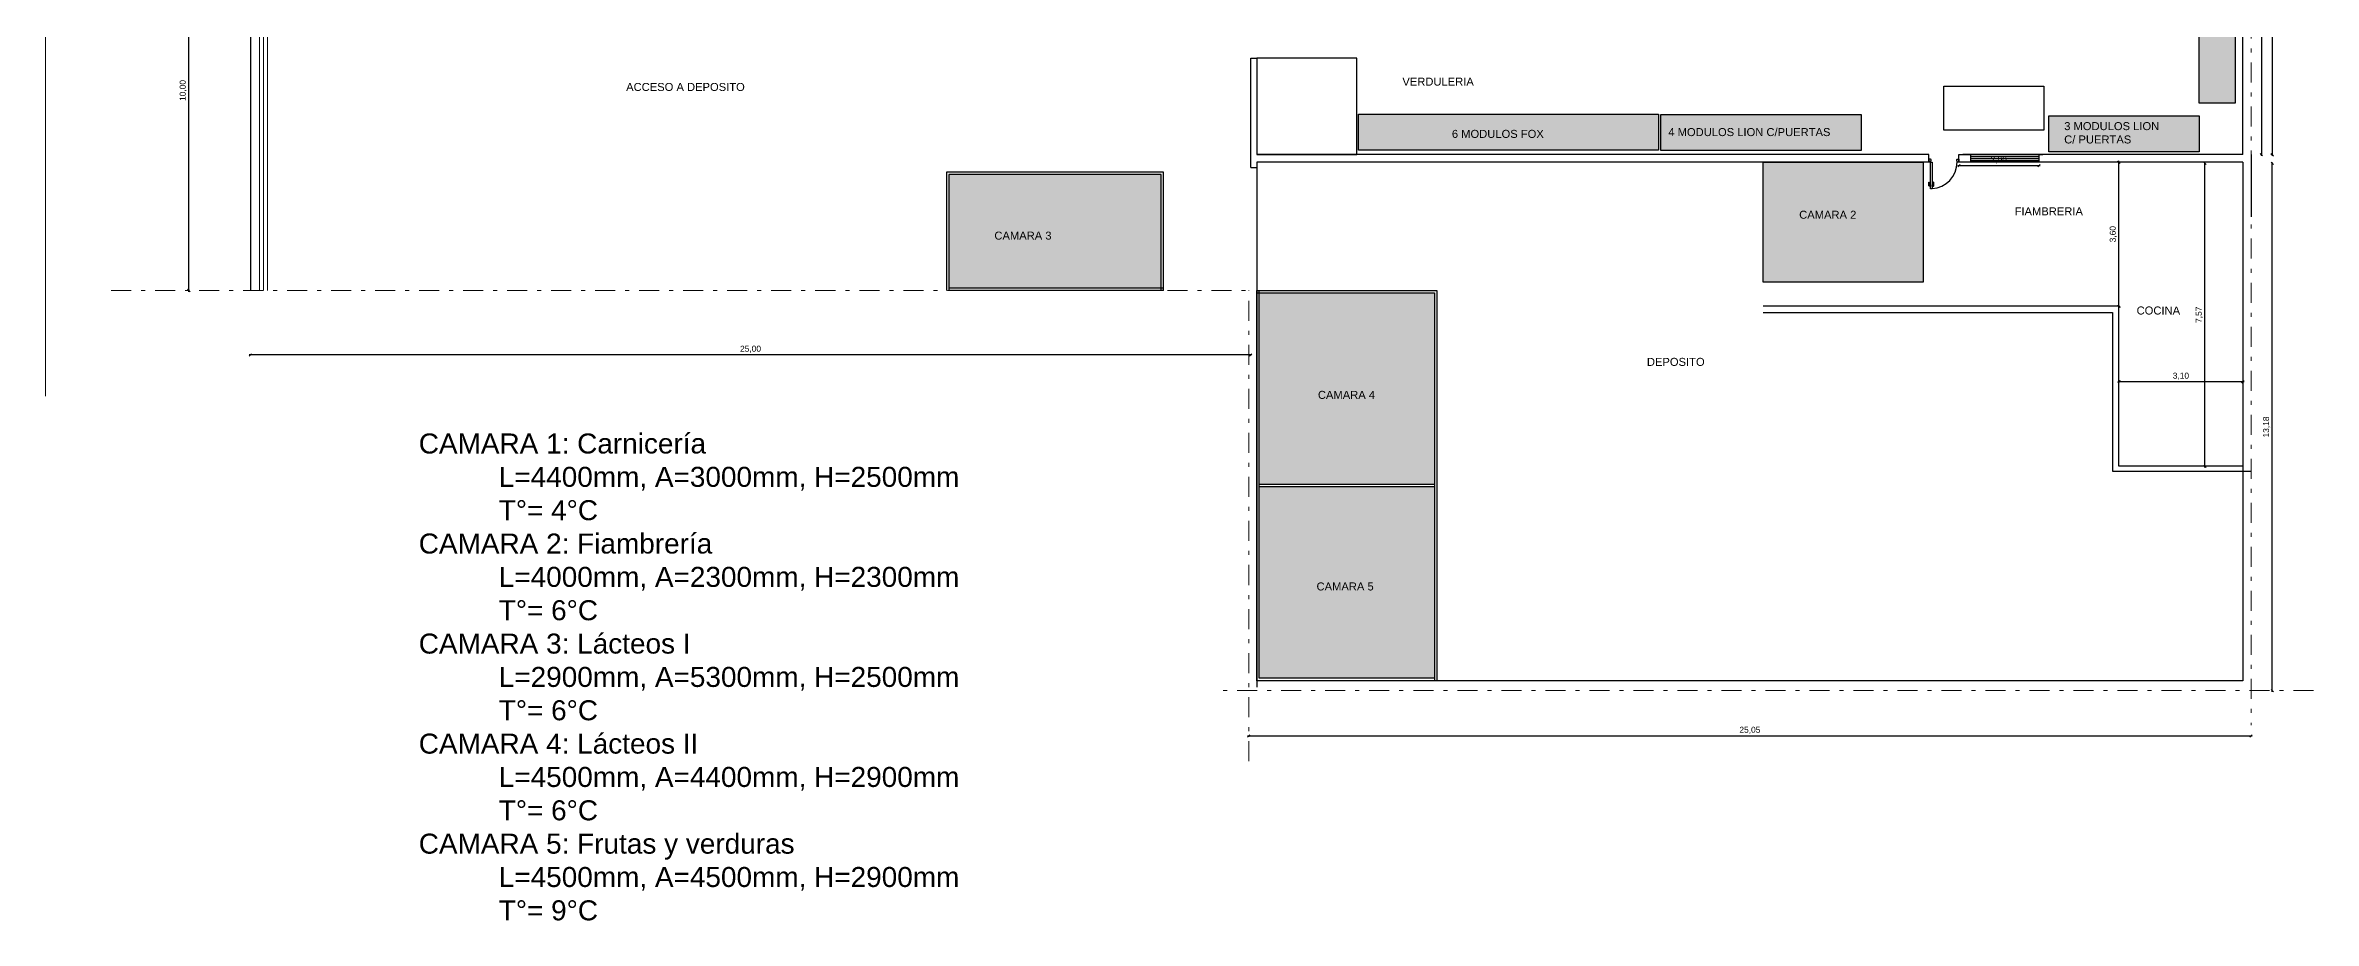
# Model space of a CAD drawing. Header units: inches. Extents: x 34.1 to 92.4, y 59.8 to 125.
# Drawn here: x 35.7 to 92.4, y 59.8 to 81.7 of the extents above; entities that cross this region are included whole.
import ezdxf

# ---------------------------------------------------------------- set-up
doc = ezdxf.new("R2010")
doc.units = ezdxf.units.IN
doc.header["$MEASUREMENT"] = 0
doc.linetypes.add('CONTINUA', pattern=[0])
doc.linetypes.add('DASHDOT2', pattern=[0.5, 0.25, -0.125, 0, -0.125])
doc.layers.add('.1', color=251, linetype='Continuous', lineweight=9)
doc.layers.add('ejes', color=82, linetype='DASHDOT2', lineweight=15)
doc.layers.add('MAMPOSTERIA', color=7, linetype='Continuous')
doc.styles.get("Standard").update_dxf_attribs({"font": 'arial.ttf'})
doc.styles.add('style1', font='arial.ttf', dxfattribs={"height": 0.15})
doc.dimstyles.new('LUCAS', dxfattribs={"dimtxt": 2.5, "dimasz": 0.06, "dimexe": 0.01, "dimexo": 0.35, "dimgap": 0.05, "dimtad": 1, "dimzin": 1, "dimtxsty": 'style1', "dimblk": 'OBLIQUE', "dimcen": 0.09, "dimdle": 0.03, "dimclrd": 256, "dimclre": 256, "dimclrt": 256, "dimazin": 0, "dimtfac": 1, "dimtmove": 0, "dimatfit": 3, "dimldrblk": 'NONE', "dimfxl": 1, "dimlwd": -1, "dimlwe": -1, "dimarcsym": 0})

# ---------------------------------------------------------------- blocks, each defined once
blk = doc.blocks.new('_Oblique')
at = {"layer": '.1', "color": 0, "linetype": 'CONTINUA', "lineweight": -2}
blk.add_line((-0.5, -0.5), (0.5, 0.5), dxfattribs=at)
blk = doc.blocks.new('*D62')
at = {"layer": 'DEFPOINTS', "color": 0, "transparency": 16777216}
for p in [(40.796, 75.536), (65.796, 75.536), (40.796, 73.927)]:
    blk.add_point(p, dxfattribs=at)
at = {"layer": 'MAMPOSTERIA', "transparency": 16777216}
for p, q in [((65.826, 73.927), (40.766, 73.927)), ((40.796, 73.947), (40.796, 73.917))]:
    blk.add_line(p, q, dxfattribs=at)
at = {"layer": 'MAMPOSTERIA', "linetype": 'ByBlock', "transparency": 16777216}
blk.add_line((65.796, 73.947), (65.796, 73.917), dxfattribs=at)
at = {"layer": 'MAMPOSTERIA', "transparency": 16777216, "xscale": 0.06, "yscale": 0.06, "zscale": 0.06, "rotation": 180}
blk.add_blockref('_Oblique', (40.796, 73.927), dxfattribs=at)
at = {"layer": 'MAMPOSTERIA', "transparency": 16777216, "xscale": 0.06, "yscale": 0.06, "zscale": 0.06}
blk.add_blockref('_Oblique', (65.796, 73.927), dxfattribs=at)
at = {"layer": 'MAMPOSTERIA', "transparency": 16777216, "insert": (53.296, 74.067), "char_height": 0.15, "attachment_point": 5, "style": 'style1'}
blk.add_mtext('25,00', dxfattribs=at)
blk = doc.blocks.new('_None')
blk = doc.blocks.new('*D63')
at = {"layer": 'DEFPOINTS', "color": 0, "transparency": 16777216}
for p in [(39.258, 85.536), (40.796, 85.536), (40.796, 75.536)]:
    blk.add_point(p, dxfattribs=at)
at = {"layer": 'MAMPOSTERIA', "transparency": 16777216}
for p, q in [((39.278, 85.536), (39.248, 85.536)), ((39.258, 75.506), (39.258, 85.566))]:
    blk.add_line(p, q, dxfattribs=at)
at = {"layer": 'MAMPOSTERIA', "linetype": 'ByBlock', "transparency": 16777216}
blk.add_line((39.278, 75.536), (39.248, 75.536), dxfattribs=at)
at = {"layer": 'MAMPOSTERIA', "transparency": 16777216, "xscale": 0.06, "yscale": 0.06, "zscale": 0.06}
for p, rotation in [((39.258, 85.536), 90), ((39.258, 75.536), 270)]:
    blk.add_blockref('_Oblique', p, dxfattribs=dict(at, rotation=rotation))
at = {"layer": 'MAMPOSTERIA', "transparency": 16777216, "insert": (39.118, 80.536), "char_height": 0.15, "attachment_point": 5, "rotation": 90, "style": 'style1'}
blk.add_mtext('10,00', dxfattribs=at)
blk = doc.blocks.new('*D87')
at = {"layer": 'DEFPOINTS', "color": 0, "transparency": 16777216}
for p in [(87.493, 78.744), (87.493, 78.744), (87.493, 75.144)]:
    blk.add_point(p, dxfattribs=at)
at = {"layer": 'MAMPOSTERIA', "transparency": 16777216}
for p, q in [((87.493, 78.744), (87.483, 78.744)), ((87.493, 75.114), (87.493, 78.774))]:
    blk.add_line(p, q, dxfattribs=at)
at = {"layer": 'MAMPOSTERIA', "linetype": 'ByBlock', "transparency": 16777216}
blk.add_line((87.493, 75.144), (87.483, 75.144), dxfattribs=at)
at = {"layer": 'MAMPOSTERIA', "transparency": 16777216, "xscale": 0.06, "yscale": 0.06, "zscale": 0.06}
for p, rotation in [((87.493, 78.744), 90), ((87.493, 75.144), 270)]:
    blk.add_blockref('_Oblique', p, dxfattribs=dict(at, rotation=rotation))
at = {"layer": 'MAMPOSTERIA', "transparency": 16777216, "insert": (87.353, 76.944), "char_height": 0.15, "attachment_point": 5, "rotation": 90, "style": 'style1'}
blk.add_mtext('3,60', dxfattribs=at)
blk = doc.blocks.new('*D88')
at = {"layer": 'DEFPOINTS', "color": 0, "transparency": 16777216}
for p in [(88.025, 78.714), (89.642, 78.714), (87.995, 71.144)]:
    blk.add_point(p, dxfattribs=at)
at = {"layer": 'MAMPOSTERIA', "transparency": 16777216}
for p, q in [((89.622, 78.714), (89.652, 78.714)), ((89.642, 71.114), (89.642, 78.744))]:
    blk.add_line(p, q, dxfattribs=at)
at = {"layer": 'MAMPOSTERIA', "linetype": 'ByBlock', "transparency": 16777216}
blk.add_line((89.622, 71.144), (89.652, 71.144), dxfattribs=at)
at = {"layer": 'MAMPOSTERIA', "transparency": 16777216, "xscale": 0.06, "yscale": 0.06, "zscale": 0.06}
for p, rotation in [((89.642, 78.714), 90), ((89.642, 71.144), 270)]:
    blk.add_blockref('_Oblique', p, dxfattribs=dict(at, rotation=rotation))
at = {"layer": 'MAMPOSTERIA', "transparency": 16777216, "insert": (89.502, 74.929), "char_height": 0.15, "attachment_point": 5, "rotation": 90, "style": 'style1'}
blk.add_mtext('7,57', dxfattribs=at)
blk = doc.blocks.new('*D89')
at = {"layer": 'DEFPOINTS', "color": 0, "transparency": 16777216}
for p in [(87.493, 73.253), (87.493, 71.144), (90.593, 71.144)]:
    blk.add_point(p, dxfattribs=at)
at = {"layer": 'MAMPOSTERIA', "transparency": 16777216}
for p, q in [((90.623, 73.253), (87.463, 73.253)), ((87.493, 73.233), (87.493, 73.263))]:
    blk.add_line(p, q, dxfattribs=at)
at = {"layer": 'MAMPOSTERIA', "linetype": 'ByBlock', "transparency": 16777216}
blk.add_line((90.593, 73.233), (90.593, 73.263), dxfattribs=at)
at = {"layer": 'MAMPOSTERIA', "transparency": 16777216, "xscale": 0.06, "yscale": 0.06, "zscale": 0.06, "rotation": 180}
blk.add_blockref('_Oblique', (87.493, 73.253), dxfattribs=at)
at = {"layer": 'MAMPOSTERIA', "transparency": 16777216, "xscale": 0.06, "yscale": 0.06, "zscale": 0.06}
blk.add_blockref('_Oblique', (90.593, 73.253), dxfattribs=at)
at = {"layer": 'MAMPOSTERIA', "transparency": 16777216, "insert": (89.043, 73.393), "char_height": 0.15, "attachment_point": 5, "style": 'style1'}
blk.add_mtext('3,10', dxfattribs=at)
blk = doc.blocks.new('*D95')
at = {"layer": 'DEFPOINTS', "color": 0, "transparency": 16777216}
for p in [(90.796, 64.673), (90.796, 64.402), (65.746, 63.775)]:
    blk.add_point(p, dxfattribs=at)
at = {"layer": 'MAMPOSTERIA', "transparency": 16777216}
for p, q in [((65.716, 64.402), (90.826, 64.402)), ((90.796, 64.402), (90.796, 64.392))]:
    blk.add_line(p, q, dxfattribs=at)
at = {"layer": 'MAMPOSTERIA', "linetype": 'ByBlock', "transparency": 16777216}
blk.add_line((65.746, 64.382), (65.746, 64.412), dxfattribs=at)
at = {"layer": 'MAMPOSTERIA', "transparency": 16777216, "xscale": 0.06, "yscale": 0.06, "zscale": 0.06, "rotation": 180}
blk.add_blockref('_Oblique', (65.746, 64.402), dxfattribs=at)
at = {"layer": 'MAMPOSTERIA', "transparency": 16777216, "xscale": 0.06, "yscale": 0.06, "zscale": 0.06}
blk.add_blockref('_Oblique', (90.796, 64.402), dxfattribs=at)
at = {"layer": 'MAMPOSTERIA', "transparency": 16777216, "insert": (78.271, 64.542), "char_height": 0.15, "attachment_point": 5, "style": 'style1'}
blk.add_mtext('25,05', dxfattribs=at)
blk = doc.blocks.new('*D101')
at = {"layer": 'DEFPOINTS', "color": 0, "transparency": 16777216}
for p in [(90.861, 95.975), (90.463, 78.932), (91.324, 78.932)]:
    blk.add_point(p, dxfattribs=at)
at = {"layer": 'MAMPOSTERIA', "linetype": 'ByBlock', "transparency": 16777216}
blk.add_line((91.304, 95.975), (91.334, 95.975), dxfattribs=at)
at = {"layer": 'MAMPOSTERIA', "transparency": 16777216}
for p, q in [((91.324, 96.005), (91.324, 78.902)), ((91.304, 78.932), (91.334, 78.932))]:
    blk.add_line(p, q, dxfattribs=at)
at = {"layer": 'MAMPOSTERIA', "transparency": 16777216, "xscale": 0.06, "yscale": 0.06, "zscale": 0.06}
for p, rotation in [((91.324, 95.975), 90), ((91.324, 78.932), 270)]:
    blk.add_blockref('_Oblique', p, dxfattribs=dict(at, rotation=rotation))
at = {"layer": 'MAMPOSTERIA', "transparency": 16777216, "insert": (91.184, 87.453), "char_height": 0.15, "attachment_point": 5, "rotation": 90, "style": 'style1'}
blk.add_mtext('17,04', dxfattribs=at)
blk = doc.blocks.new('*D103')
at = {"layer": 'DEFPOINTS', "color": 0, "transparency": 16777216}
for p in [(89.708, 78.714), (91.325, 78.714), (89.678, 65.536)]:
    blk.add_point(p, dxfattribs=at)
at = {"layer": 'MAMPOSTERIA', "transparency": 16777216}
for p, q in [((91.305, 78.714), (91.335, 78.714)), ((91.325, 65.506), (91.325, 78.744))]:
    blk.add_line(p, q, dxfattribs=at)
at = {"layer": 'MAMPOSTERIA', "linetype": 'ByBlock', "transparency": 16777216}
blk.add_line((91.305, 65.536), (91.335, 65.536), dxfattribs=at)
at = {"layer": 'MAMPOSTERIA', "transparency": 16777216, "xscale": 0.06, "yscale": 0.06, "zscale": 0.06}
for p, rotation in [((91.325, 78.714), 90), ((91.325, 65.536), 270)]:
    blk.add_blockref('_Oblique', p, dxfattribs=dict(at, rotation=rotation))
at = {"layer": 'MAMPOSTERIA', "transparency": 16777216, "insert": (91.185, 72.125), "char_height": 0.15, "attachment_point": 5, "rotation": 90, "style": 'style1'}
blk.add_mtext('13,18', dxfattribs=at)
blk = doc.blocks.new('*D106')
at = {"layer": 'DEFPOINTS', "color": 0, "transparency": 16777216}
for p in [(90.591, 89.537), (90.593, 78.932), (91.053, 78.932)]:
    blk.add_point(p, dxfattribs=at)
at = {"layer": 'MAMPOSTERIA', "transparency": 16777216}
for p, q in [((91.053, 89.567), (91.053, 78.902)), ((91.033, 78.932), (91.063, 78.932))]:
    blk.add_line(p, q, dxfattribs=at)
at = {"layer": 'MAMPOSTERIA', "linetype": 'ByBlock', "transparency": 16777216}
blk.add_line((91.033, 89.537), (91.063, 89.537), dxfattribs=at)
at = {"layer": 'MAMPOSTERIA', "transparency": 16777216, "xscale": 0.06, "yscale": 0.06, "zscale": 0.06}
for p, rotation in [((91.053, 89.537), 90), ((91.053, 78.932), 270)]:
    blk.add_blockref('_Oblique', p, dxfattribs=dict(at, rotation=rotation))
at = {"layer": 'MAMPOSTERIA', "transparency": 16777216, "insert": (90.913, 84.235), "char_height": 0.15, "attachment_point": 5, "rotation": 90, "style": 'style1'}
blk.add_mtext('10,61', dxfattribs=at)
blk = doc.blocks.new('*D107')
at = {"layer": 'DEFPOINTS', "color": 0, "transparency": 16777216}
for p in [(83.494, 78.932), (85.494, 78.932), (83.494, 78.656)]:
    blk.add_point(p, dxfattribs=at)
at = {"layer": 'MAMPOSTERIA', "transparency": 16777216}
for p, q in [((85.524, 78.656), (83.464, 78.656)), ((83.494, 78.656), (83.494, 78.646))]:
    blk.add_line(p, q, dxfattribs=at)
at = {"layer": 'MAMPOSTERIA', "linetype": 'ByBlock', "transparency": 16777216}
blk.add_line((85.494, 78.656), (85.494, 78.646), dxfattribs=at)
at = {"layer": 'MAMPOSTERIA', "transparency": 16777216, "xscale": 0.06, "yscale": 0.06, "zscale": 0.06, "rotation": 180}
blk.add_blockref('_Oblique', (83.494, 78.656), dxfattribs=at)
at = {"layer": 'MAMPOSTERIA', "transparency": 16777216, "xscale": 0.06, "yscale": 0.06, "zscale": 0.06}
blk.add_blockref('_Oblique', (85.494, 78.656), dxfattribs=at)
at = {"layer": 'MAMPOSTERIA', "transparency": 16777216, "insert": (84.489, 78.796), "char_height": 0.15, "attachment_point": 5, "style": 'style1'}
blk.add_mtext('2,00', dxfattribs=at)

msp = doc.modelspace()

# ---------------------------------------------------------------- hatches: boundary and pattern name
at = {"layer": 'MAMPOSTERIA'}
h = msp.add_hatch(color=5, dxfattribs=at)
h.dxf.hatch_style = 1
h.paths.add_polyline_path([(70.386, 75.476), (66.006, 75.476), (66.006, 70.69), (70.386, 70.69)])
h.paths.add_polyline_path([(70.386, 70.63), (66.006, 70.63), (66.006, 65.843), (70.386, 65.843)])
h.paths.add_polyline_path([(82.602, 78.744), (78.602, 78.744), (78.602, 75.744), (82.602, 75.744)])
h.paths.add_polyline_path([(90.525, 99.364), (87.396, 99.364), (87.396, 95.977), (90.391, 95.977), (90.391, 96.296), (90.525, 96.296)])
h.paths.add_polyline_path([(67.425, 72.777), (69.058, 72.777), (69.058, 73.077), (67.425, 73.077)], flags=24)
h.paths.add_polyline_path([(67.391, 67.989), (69.024, 67.989), (69.024, 68.289), (67.391, 68.289)], flags=24)
h.paths.add_polyline_path([(79.453, 77.28), (81.087, 77.28), (81.087, 77.58), (79.453, 77.58)], flags=24)
h.paths.add_polyline_path([(88.086, 97.592), (89.652, 97.592), (89.652, 97.892), (88.086, 97.892)], flags=24)
h = msp.add_hatch(color=4, dxfattribs=at)
h.dxf.hatch_style = 1
h.paths.add_polyline_path([(75.987, 79.942), (68.487, 79.942), (68.487, 79.042), (75.987, 79.042)])
h.paths.add_polyline_path([(81.049, 79.938), (76.049, 79.938), (76.049, 79.038), (81.049, 79.038)])
h.paths.add_polyline_path([(89.495, 79.906), (85.745, 79.906), (85.745, 79.006), (89.495, 79.006)])
h.paths.add_polyline_path([(90.401, 84.611), (90.391, 84.611), (90.391, 84.933), (90.401, 87.745), (89.501, 87.745), (89.501, 80.215), (90.401, 80.215)])
h.paths.add_polyline_path([(79.049, 96.247), (78.149, 96.247), (78.149, 86.247), (79.049, 86.247)])
h.paths.add_polyline_path([(84.539, 97.17), (83.639, 97.17), (83.639, 89.64), (84.539, 89.64)])
h.paths.add_polyline_path([(70.773, 79.301), (73.407, 79.301), (73.407, 79.601), (70.773, 79.601)], flags=24)
h.paths.add_polyline_path([(76.182, 79.346), (80.949, 79.346), (80.949, 79.646), (76.182, 79.646)], flags=24)
h.paths.add_polyline_path([(86.076, 79.161), (88.843, 79.161), (88.843, 79.795), (86.076, 79.795)], flags=24)
h.paths.add_polyline_path([(90.114, 81.725), (90.114, 86.491), (89.814, 86.491), (89.814, 81.725)], flags=24)
h.paths.add_polyline_path([(78.7, 89.118), (78.7, 93.885), (78.4, 93.885), (78.4, 89.118)], flags=24)
h.paths.add_polyline_path([(84.296, 90.586), (84.296, 95.886), (83.996, 95.886), (83.996, 90.586)], flags=24)
h = msp.add_hatch(color=5, dxfattribs=at)
h.dxf.hatch_style = 1
h.paths.add_polyline_path([(63.554, 78.436), (58.254, 78.436), (58.254, 75.596), (63.554, 75.596)])
h.paths.add_polyline_path([(59.34, 76.758), (60.974, 76.758), (60.974, 77.058), (59.34, 77.058)], flags=24)
h = msp.add_hatch(color=5, dxfattribs=at)
h.dxf.hatch_style = 1
h.paths.add_polyline_path([(82.602, 78.744), (78.602, 78.744), (78.602, 75.744), (82.602, 75.744)])
h.paths.add_polyline_path([(79.453, 77.28), (81.087, 77.28), (81.087, 77.58), (79.453, 77.58)], flags=24)

# ---------------------------------------------------------------- linework, layer by layer
at = {"color": 7, "linetype": 'CONTINUA', "lineweight": 15, "ltscale": 0.03}
msp.add_line((35.672, 72.896), (35.672, 109.159), dxfattribs=at)
at = {"color": 9, "linetype": 'CONTINUA', "lineweight": 15, "ltscale": 0.03}
for p, q in [((41.022, 100.459), (41.022, 75.536)), ((41.122, 100.459), (41.122, 75.536)), ((41.222, 100.459), (41.222, 75.536))]:
    msp.add_line(p, q, dxfattribs=at)
at = {"color": 7, "linetype": 'ByBlock'}
for points in [[(82.787, 78.744), (82.787, 78.781), (82.798, 78.781), (82.798, 78.808), (82.787, 78.819), (82.743, 78.819), (82.743, 78.744)], [(83.45, 78.744), (83.45, 78.781), (83.44, 78.781), (83.44, 78.808), (83.45, 78.819), (83.494, 78.819), (83.494, 78.744)], [(82.825, 78.136), (82.83, 78.136), (82.83, 78.179), (82.825, 78.179)]]:
    msp.add_lwpolyline(points, dxfattribs=at)
for points in [[(82.782, 78.147), (82.755, 78.147, -0.414214), (82.744, 78.157), (82.744, 78.243), (82.755, 78.243), (82.766, 78.168), (82.782, 78.168)], [(82.83, 78.147), (82.857, 78.147, 0.414214), (82.867, 78.157), (82.867, 78.243), (82.857, 78.243), (82.846, 78.168), (82.83, 78.168)]]:
    msp.add_lwpolyline(points, format="xyb", dxfattribs=at)
msp.add_lwpolyline([(82.825, 78.081), (82.787, 78.081), (82.787, 78.744), (82.825, 78.744)], close=True, dxfattribs=at)
msp.add_arc((82.787, 78.744), 0.663, 273.2362, 0, dxfattribs=at)
at = {"layer": 'ejes', "color": 7, "ltscale": 2}
for p, q in [((90.796, 116.432), (90.796, 64.673)), ((37.315, 75.536), (65.796, 75.536)), ((65.746, 63.775), (65.746, 75.536)), ((92.36, 65.536), (64.979, 65.536))]:
    msp.add_line(p, q, dxfattribs=at)
at = {"layer": 'MAMPOSTERIA'}
for p, q in [((90.591, 78.934), (90.591, 125.045)), ((40.796, 85.536), (40.796, 75.536)), ((65.796, 78.607), (65.796, 81.346)), ((65.796, 81.346), (65.946, 81.346)), ((65.946, 81.346), (65.946, 78.932)), ((82.743, 78.932), (65.946, 78.932)), ((82.743, 78.744), (82.743, 78.932)), ((83.494, 78.744), (83.494, 78.932)), ((83.494, 78.932), (85.594, 78.932)), ((90.591, 78.934), (83.594, 78.934)), ((83.794, 78.744), (83.794, 78.932)), ((83.794, 78.889), (85.494, 78.889)), ((83.794, 78.838), (85.494, 78.838)), ((90.593, 78.932), (85.294, 78.932)), ((85.494, 78.932), (85.494, 78.744)), ((90.796, 78.934), (90.796, 77.381)), ((63.614, 78.496), (58.194, 78.496)), ((58.194, 78.496), (58.194, 75.536)), ((63.554, 78.436), (58.254, 78.436)), ((58.254, 78.436), (58.254, 75.536)), ((63.554, 75.536), (63.554, 78.436)), ((63.614, 75.536), (63.614, 78.496)), ((65.796, 78.607), (65.946, 78.607)), ((65.946, 78.744), (65.946, 65.619)), ((82.787, 78.744), (65.946, 78.744)), ((90.593, 78.744), (83.45, 78.744)), ((83.594, 78.744), (83.55, 78.744)), ((83.794, 78.788), (85.494, 78.788)), ((85.594, 78.744), (83.794, 78.744)), ((90.593, 78.744), (90.593, 65.783)), ((63.614, 75.596), (58.254, 75.596)), ((63.614, 75.536), (58.254, 75.536)), ((65.946, 75.536), (70.446, 75.536)), ((65.946, 65.783), (65.946, 75.536)), ((65.946, 75.476), (70.386, 75.476)), ((66.006, 65.843), (66.006, 75.536)), ((70.386, 75.476), (70.386, 65.783)), ((70.446, 75.536), (70.446, 65.783)), ((87.493, 75.144), (78.602, 75.144)), ((78.602, 74.987), (87.333, 74.987)), ((87.333, 74.987), (87.333, 71.019)), ((87.493, 71.144), (87.493, 75.144)), ((87.333, 71.019), (90.796, 71.019)), ((90.593, 71.144), (87.493, 71.144)), ((90.796, 71.019), (90.796, 71.019)), ((70.386, 70.69), (66.006, 70.69)), ((70.386, 70.63), (66.006, 70.63)), ((90.593, 65.783), (65.946, 65.783)), ((70.386, 65.783), (65.946, 65.783)), ((70.386, 65.843), (66.006, 65.843))]:
    msp.add_line(p, q, dxfattribs=at)
for points in [[(89.501, 87.745), (90.401, 87.745), (90.401, 80.215), (89.501, 80.215)], [(65.946, 78.932), (68.446, 78.932), (68.446, 81.346), (65.946, 81.346)], [(85.618, 80.645), (85.618, 79.545), (83.118, 79.545), (83.118, 80.645)], [(68.487, 79.942), (75.987, 79.942), (75.987, 79.042), (68.487, 79.042)], [(76.049, 79.938), (81.049, 79.938), (81.049, 79.038), (76.049, 79.038)], [(85.745, 79.906), (89.495, 79.906), (89.495, 79.006), (85.745, 79.006)], [(78.602, 78.744), (82.602, 78.744), (82.602, 75.744), (78.602, 75.744)]]:
    msp.add_lwpolyline(points, close=True, dxfattribs=at)

# ---------------------------------------------------------------- texts
for s, p in [('ACCESO A DEPOSITO', (50.187, 80.524)), ('VERDULERIA', (69.586, 80.657)), ('6 MODULOS FOX ', (70.823, 79.351)), ('4 MODULOS LION C/PUERTAS', (76.232, 79.396)), ('CAMARA 2', (79.503, 77.33)), ('FIAMBRERIA', (84.887, 77.415)), ('CAMARA 3', (59.39, 76.808)), ('COCINA', (87.936, 74.936)), ('DEPOSITO', (75.697, 73.652)), ('CAMARA 4', (67.475, 72.827)), ('CAMARA 5', (67.441, 68.039))]:
    msp.add_text(s, height=0.2, dxfattribs=at).set_placement(p)
at = {"layer": 'MAMPOSTERIA', "attachment_point": 1}
for s, width, insert, char_height in [('3 MODULOS LION \\PC/ PUERTAS', 3.63754, (86.126, 79.745), 0.2), ('CAMARA 1: Carnicería \\P^IL=4400mm, A=3000mm, H=2500mm\\P^IT°= 4°C\\PCAMARA 2: Fiambrería\\P^IL=4000mm, A=2300mm, H=2300mm\\P^IT°= 6°C\\PCAMARA 3: Lácteos I^I\\P^IL=2900mm, A=5300mm, H=2500mm\\P^IT°= 6°C\\PCAMARA 4: Lácteos II\\P^IL=4500mm, A=4400mm, H=2900mm\\P^IT°= 6°C\\PCAMARA 5: Frutas y verduras\\P^IL=4500mm, A=4500mm, H=2900mm\\P^IT°= 9°C', 14.97531, (45.004, 71.962), 0.5)]:
    msp.add_mtext_dynamic_manual_height_columns(s, width=width, gutter_width=12.5, heights=[0], dxfattribs=dict(at, insert=insert, char_height=char_height))

# ---------------------------------------------------------------- dimensions: what is measured, and where the dimension line sits
at = {"layer": 'MAMPOSTERIA'}
for base, p1, p2, picture, middle in [((91.324, 78.932), (90.861, 95.975), (90.463, 78.932), '*D101', (91.184, 87.453)), ((91.0527, 78.9316), (90.5907, 89.5375), (90.5931, 78.9316), '*D106', (90.9125, 84.2345)), ((39.258, 85.536), (40.796, 75.536), (40.796, 85.536), '*D63', (39.118, 80.536)), ((87.493, 78.744), (87.493, 75.144), (87.493, 78.744), '*D87', (87.353, 76.944)), ((89.642, 78.714), (87.995, 71.144), (88.025, 78.714), '*D88', (89.502, 74.929)), ((91.325, 78.714), (89.678, 65.536), (89.708, 78.714), '*D103', (91.185, 72.125))]:
    dim = msp.add_linear_dim(base=base, p1=p1, p2=p2, angle=90, dimstyle='LUCAS', override={"dimfxl": 0.02, "dimfxlon": 1}, dxfattribs=at)
    dim.commit()
    dim.dimension.update_dxf_attribs({"geometry": picture, "text_midpoint": middle})
dim = msp.add_linear_dim(base=(83.494, 78.656), p1=(85.494, 78.932), p2=(83.494, 78.932), dimstyle='LUCAS', override={"dimfxl": 0.02, "dimfxlon": 1}, dxfattribs=at)
dim.commit()
dim.dimension.update_dxf_attribs({"geometry": '*D107', "text_midpoint": (84.489, 78.656), "dimtype": 160})
for base, p1, p2, picture, middle in [((40.796, 73.927), (65.796, 75.536), (40.796, 75.536), '*D62', (53.296, 74.067)), ((87.493, 73.253), (90.593, 71.144), (87.493, 71.144), '*D89', (89.043, 73.393)), ((90.796, 64.402), (65.746, 63.775), (90.796, 64.673), '*D95', (78.271, 64.542))]:
    dim = msp.add_linear_dim(base=base, p1=p1, p2=p2, dimstyle='LUCAS', override={"dimfxl": 0.02, "dimfxlon": 1}, dxfattribs=at)
    dim.commit()
    dim.dimension.update_dxf_attribs({"geometry": picture, "text_midpoint": middle})

doc.saveas('drawing.dxf')
